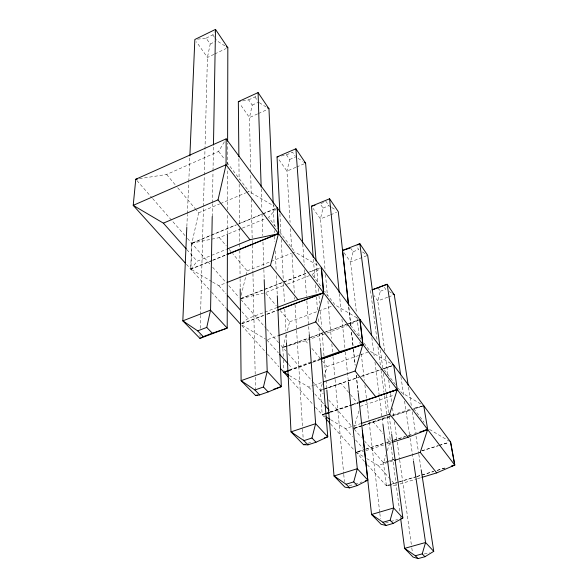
<?xml version="1.0" encoding="UTF-8"?>
<svg xmlns="http://www.w3.org/2000/svg" width="588" height="588" viewBox="0 0 588 588"><rect width="100%" height="100%" fill="white"/><g stroke="black" fill="none" stroke-linecap="round" stroke-linejoin="round"><path stroke-width="0.44" stroke-dasharray="2.94 2.21" d="M227.416 233.723L227.46 213.562M227.468 209.894L227.556 168.653M227.571 164.993L227.615 143.002M212.217 216.546L212.437 203.705M212.459 202.786L213.003 171.593M213.018 170.682L213.459 145.912M199.986 336.571L200.038 334.734M200.207 328.31L200.552 315.455M200.574 314.536L203.441 207.123M203.463 206.204L204.271 175.908M204.301 174.996L204.955 150.205M204.984 149.286L207.432 57.484L210.203 44.049L206.138 38.139L197.45 39.183M211.805 281.549L190.718 269.061L191.681 243.226L235.722 224.991M211.952 260.69L190.865 269.223L191.828 243.388L198.641 212.827L196.311 210.034M186.859 226.454L187.366 214.539M187.403 213.62L188.733 182.464M188.777 181.545L189.836 156.805M242.624 100.908L248.621 99.872L252.223 105.105L249.481 117.563L250.664 170.777M281.321 155.989L286.452 154.85L289.663 159.517L286.966 171.123L290.075 222.36M241.161 295.367L245.85 276.125M246.063 275.25L247.136 270.877L232.65 253.538M331.073 207.064L328.905 205.675L326.046 201.471L320.181 203.867L323.062 208.049L320.416 218.912L325.171 270.914M350.529 247.96L353.123 251.73L350.529 261.939L356.372 312.037M286.268 334.682L282.872 347.581L308.575 338.247M287.392 330.39L289.656 321.79L280.373 310.677M377.966 287.826L380.318 291.251L377.783 300.872L384.787 351.742M322.268 383.641L320.357 390.469L358.445 377.474M324.179 376.812L327.053 366.567L367.706 352.3M353.697 428.623L359.275 409.777M364.354 440.824L383.545 462.785L385.971 454.972M387.316 450.629L390.013 441.948L386.007 437.156M206.138 38.139L212.827 34.876L214.355 31.745M139.407 178.686L166.617 174.474L218.604 151.417L225.682 139.643M248.621 99.872L255.016 96.947L256.544 94.771M190.865 269.223L197.127 261.219L226.476 249.29M276.595 208.49L268.584 217.295L277.352 228.857M241.896 323.224L247.93 318.534L276.735 307.642M312.059 274.603L320.703 268.054M358.357 320.239L350.022 324.657L360.988 339.107M210.203 44.049L215.384 41.535M288.951 370.072L320.658 358.408M213.959 54.353L207.432 57.484L196.421 41.748M214.774 53.956L226.196 48.481M252.223 105.105L258.588 102.209M257.603 113.903L249.481 117.563L239.86 103.811M258.411 113.535L267.342 109.508M286.452 154.85L292.574 152.211L295.301 156.224M289.663 159.517L295.757 156.9M295.882 167.323L286.966 171.123L278.609 159.172M296.697 166.977L303.989 163.876M198.641 212.827L219.618 203.926M220.463 203.573L245.63 192.893M246.475 192.533L248.989 191.468L274.192 206.153M239.103 223.587L275.522 208.512M191.828 243.388L236.699 224.807M237.545 224.462L262.101 214.297M262.946 213.944L275.647 208.689M191.681 243.226L219.324 237.589L227.821 234.09M228.666 233.737L241.403 228.489M242.256 228.137L266.886 217.994M323.062 208.049L328.905 205.675M190.718 269.061L211.812 260.521M212.658 260.183L226.152 254.722M212.797 260.344L226.292 254.891M329.78 215.134L320.416 218.912L313.081 208.431M330.632 214.789L336.586 212.386M247.136 270.877L270.164 261.77M271.017 261.432L291.479 253.332M292.332 252.994L294.889 251.98L318.299 265.688M212.584 282.012L218.832 285.709L226.454 282.71M353.123 251.73L358.731 249.562L356.152 245.762M240.183 298.726L282.879 282.218M283.732 281.887L319.6 268.018M241.161 298.535L282.997 282.365M283.85 282.034L306.907 273.126M310.324 271.803L319.71 268.172M266.144 292.295L286.547 284.43M287.4 284.107L309.509 275.588M366.868 255.655L350.529 261.939L344.002 252.612M242.146 323.474L263.564 315.389M266.996 314.095L277.271 310.214M241.418 323.937L266.261 314.565M267.114 314.242L277.396 310.361M289.656 321.79L317.924 311.287M318.777 310.971L332.485 305.878M380.318 291.251L385.713 289.252L384.309 287.194M353.608 428.527L389.241 416.054M267.731 339.592L278.028 335.807M387.676 297.234L377.783 300.872L374.137 295.668M388.499 296.933L392.622 295.419M392.02 365.758L383.552 368.852L395.562 384.692M283.298 356.46L282.762 347.457L310.185 337.497M311.037 337.181L324.745 332.205M325.605 331.889L347.875 323.797M348.735 323.488L359.871 319.438M309.428 337.931L323.135 332.955M323.995 332.646L346.266 324.554M347.118 324.238L358.261 320.195M282.762 347.457L305.532 340.797L326.068 333.345M326.921 333.036L348.309 325.274M289.09 370.491L320.82 359.246M289.2 370.616L311.493 362.715M312.346 362.414L320.063 359.68M289.355 375.541L308.678 387.073L312.978 385.581M313.83 385.287L321.57 382.612M324.855 413.974L322.246 414.738L320.262 390.358L360.01 376.71M360.87 376.416L382.479 368.999M383.339 368.698L393.71 365.141M361.826 376.232L392.071 365.846M324.73 413.761L322.143 414.628L325.26 416.488M329.912 412.034L351.484 404.809M352.344 404.522L357.526 402.795M322.246 414.738L324.833 413.871M330.008 412.137L351.58 404.926M352.44 404.632L357.622 402.905M357.813 403.206L330.948 412.195L329.743 410.836M360.29 406.352L393.828 395.18M320.262 390.358L341.128 383.42L349.838 393.842M330.699 419.744L345.479 428.586L360.201 423.772M392.688 414.93L409.932 409.299M307.869 443.293L312.191 441.882M354.476 428.24L362.267 425.705M363.127 425.418L391.696 416.106M392.556 415.826L410.733 409.895M414.195 408.77L423.72 405.661M354.564 428.343L360.62 426.366M361.48 426.087L390.042 416.774M390.91 416.488L410.814 409.998M411.681 409.718L422.934 406.051M364.523 461.573L356.041 452.179L364.773 449.401M365.648 449.129L385.728 442.749M386.595 442.477L392.71 440.537M393.585 440.258L407.55 435.818M408.425 435.546L411.041 434.708M414.533 433.606L417.149 432.768M364.861 449.504L356.13 452.275L365.207 450.849M365.736 449.225L385.809 442.852M386.684 442.573L392.791 440.632M393.666 440.353L405.014 436.752M408.506 435.642L411.122 434.811M366.067 450.577L385.816 444.315M386.676 444.043L391.829 442.404M393.916 459.449L383.464 462.697L386.404 485.806L395.724 485.276L389.653 478.426M421.78 450.783L438.325 445.638M439.192 445.366L448.769 442.389M383.545 462.785L393.989 459.537M421.853 450.871L438.391 445.733M439.265 445.461L448.842 442.485M366.706 458.574L378.128 465.424L393.6 460.617M349.162 485.842L354.255 484.284M355.108 484.027L361.899 481.94M386.331 485.717L398.605 482.006M399.48 481.741L416.142 476.699M417.017 476.434L433.672 471.392M437.185 470.326L445.072 467.938M416.216 476.787L386.404 485.806L367.551 464.924M417.09 476.523L433.746 471.48M437.251 470.415L445.145 468.033M400.083 483.961L416.657 478.955M417.524 478.691L421.015 477.64M385.463 523.026L389.815 521.762M390.689 521.512L397.65 519.491M424.264 553.97L429.438 552.544M241.168 298.653L263.571 293.052M422.86 405.874L413.386 408.175L424.124 422.338M356.857 317.74L335.057 304.922L324.649 291.207M390.667 363.406L370.3 351.389L363.729 342.716M420.729 403.956L401.567 392.608L398.296 388.286M449.798 441.478L429.497 429.416L428.424 427.998M242.109 325.179L265.328 338.989M356.041 452.179L363.656 456.744M224.903 45.864L216.869 40.822L214.848 37.845M259.33 102.679L266.004 106.898M298.035 158.348L302.577 161.252M331.794 207.527L335.403 209.843M362.465 251.965L366.941 254.861M389.278 291.567L391.417 292.956M186.44 264.313L210.974 291.494M211.584 292.17L226.314 308.487M241.778 325.612L266.834 353.366M267.444 354.042L279.05 366.897M289.399 378.356L313.051 404.551M315.477 407.241L325.171 417.98M330.618 424.014L354.226 450.165M186.881 249.665L197.127 261.219M218.832 285.709L226.108 293.919M241.866 311.699L247.93 318.534M266.871 339.908L278.337 352.837M288.59 364.413L292.214 368.492M308.678 387.073L312.287 391.145M314.698 393.857L324.326 404.728M345.479 428.586L352.653 436.686M355.644 440.052L362.818 448.152M378.128 465.424L389.05 477.743M136.982 180.626L152.013 197.818M152.608 198.509L185.073 235.656M187.476 238.405L210.247 264.468M212.643 267.202L226.409 282.968M228.805 285.702L238.985 297.352M240.904 299.549L266.019 328.295M266.621 328.979L278.58 342.664M280.968 345.399L285.739 350.86M288.12 353.586L311.927 380.826M312.522 381.509L323.238 393.769M328.596 399.899L351.822 426.484M354.204 429.211L361.37 437.406M166.617 174.474L175.349 184.933M177.679 187.726L195.731 209.335M219.324 237.589L226.277 245.909M229.173 249.378L232.069 252.847M265.872 293.316L276.316 305.819M305.532 340.797L308.435 344.274M311.927 348.456L321.82 360.297M322.4 360.995L327.053 366.567M350.419 394.541L357.967 403.574M372.858 421.405L383.148 433.731M218.604 151.417L224.682 159.429M226.887 162.339L248.989 191.468M279.543 231.745L294.889 251.98M312.603 275.324L321.915 287.598M212.827 34.876L214.341 37.103M255.016 96.947L257.059 99.953M408.498 387.272L411.291 405.404M412.261 411.747L415.473 432.599M416.032 436.23L418.678 453.451M418.818 454.355L421.052 468.864M400.913 376.688L403.743 395.717M404.551 401.156L409.535 434.686M410.071 438.31L413.305 460.051M385.412 356.284L387.911 374.453M388.661 379.907L390.042 389.903M390.542 393.534L391.792 402.618M392.541 408.065L393.791 417.149M394.416 421.692L399.546 458.941M399.671 459.853L411.681 547.06M411.806 547.972L412.431 552.514M380.348 349.853L382.781 368.029M383.508 373.483L386.191 393.475M386.309 394.386L389.109 415.29M389.234 416.194L391.549 433.459M370.499 290.465L377.224 341.319M377.944 346.766L380.34 364.928M381.061 370.381L383.942 392.174M384.427 395.805L399.913 512.957M400.391 516.587L400.634 518.403M371.837 337.563L374.402 357.614M374.982 362.171L381.972 416.848M382.09 417.759L382.788 423.228M357.012 317.505L359.341 337.541M359.878 342.098L360.304 345.744M361.26 353.939L364.339 380.355M364.869 384.912L369.117 421.353M369.22 422.265L379.738 512.442M379.841 513.353L380.48 518.822M348.846 307.561L350.955 326.737M351.558 332.213L353.065 345.906M353.469 349.559L355.174 365.082M356.284 375.122L358.195 392.468M348.706 306.907L350.815 326.024M351.514 332.396L353.219 347.868M353.315 348.78L355.123 365.17M356.225 375.181L358.129 392.483M339.327 293.625L341.385 313.691M341.944 319.159L344.943 348.339M345.318 351.991L348.309 381.171M325.502 274.567L327.42 295.551M327.92 301.027L331.331 338.431M331.83 343.906L332.668 353.028M332.999 356.681L334.998 378.576M335.087 379.488L343.664 473.465M343.752 474.376L344.414 481.675M316.241 262.887L317.924 283.004M318.38 288.495L318.681 292.155M318.99 295.808L319.6 303.129M320.284 311.361L321.585 326.906M322.04 332.389L324.025 356.166M324.333 359.827L326.847 390.006M313.389 259.271L315.021 279.403M315.469 284.893L316.131 293.125M316.432 296.786L317.542 310.515M318.211 318.755L318.578 323.326M318.946 327.906L320.578 348.037M302.746 244.079L304.253 265.151M304.584 269.73L306.488 296.308M306.818 300.887L308.597 325.627M308.663 326.546L309.251 334.793M290.457 228.761L291.626 247.982M292.016 254.383L294.338 292.809M294.617 297.388L294.728 299.219M295.058 304.709L296.558 329.412M296.617 330.331L302.548 428.233M302.599 429.144L303.32 441.044M279.925 213.753L280.998 234.825M281.233 239.412L283.284 279.734M283.467 283.394L284.445 302.644M284.776 309.053L285.893 331.051M286.077 334.712L286.496 342.966M283.357 359.885L283.967 370.661M273.214 204.139L274.192 226.145M274.39 230.731L274.478 232.561M274.64 236.229L274.883 241.734M275.294 250.9L276.147 270.157M276.389 275.654L277.293 295.83M261.226 188.873L261.888 209.041M262.035 213.628L262.755 235.634M262.968 242.05L263.836 268.642M263.865 269.561L264.196 279.645M250.767 175.364L251.216 195.554M251.296 199.222L252.193 239.595M252.215 240.514L252.296 244.182M252.318 245.1L252.928 272.626M252.95 273.545L255.236 376.305M255.251 377.224L255.515 389.153M238.904 158.547L239.118 179.656M239.162 184.242L239.559 224.623M239.595 228.298L239.808 249.408M239.816 250.319L240.088 277.852M240.095 278.771L240.191 287.951"/><path stroke-width="0.88" d="M227.416 234.634L227.203 328.104L199.935 338.409L182.824 320.85L186.815 227.372M227.622 141.164L227.828 47.694L215.502 29.4L194.841 39.499L189.873 155.886M185.213 262.961L133.211 205.359L135.777 179.244L226.152 138.856L226.057 164.743L218.023 199.876L249.951 239.742L278.594 233.73L277.345 207.983M212.217 216.546L210.57 310.119L206.756 327.413L212.29 333.227L227.203 328.104L210.57 310.119L182.824 320.85L197.671 330.868L203.257 336.637L212.29 333.227M213.473 144.993L215.502 29.4M277.293 295.83L281.329 386.61L268.15 391.939L263.453 387L267.202 371.337L264.196 279.645M321.423 267.511L323.657 292.912L297.918 299.623L270.465 265.35L278.462 233.554L277.213 207.807M286.496 342.966L291.016 431.857L303.908 440.632L311.963 437.994L315.624 423.676L309.251 334.793M326.847 390.006L334.021 475.971L346.119 484.233L353.733 481.888L357.298 468.717L348.405 382.082M359.974 319.571L362.936 344.494L339.614 351.683L315.771 321.908L323.657 292.912L278.256 310.038M362.333 430.717L371.55 514.478L382.942 522.276L390.16 520.182L393.622 507.981L382.906 424.139M323.29 382.016L355.101 371.013L362.84 344.362L359.871 319.438M400.751 519.314L404.595 548.376L415.356 555.763L422.221 553.874L425.565 542.511L413.445 460.963M361.069 423.492L389.646 414.143L397.216 389.513L380.826 394.996M394.452 460.353L420.244 452.341L427.63 429.446L424.139 430.556M433.746 551.353L425.565 542.511L404.595 548.376L413.055 557.057L418.097 558.6L424.933 556.726L433.746 551.353L421.192 469.768M401.126 518.484L402.868 517.977L393.622 507.981L371.55 514.478L381.112 524.283L386.044 525.488L393.232 523.408L402.868 517.977L391.667 434.37M357.629 244.939L359.841 243.697L367.684 255.339L379.98 347.126M199.935 338.409L203.257 336.637M365.295 480.896L367.845 480.117L357.298 468.717L334.021 475.971L344.913 487.151L349.654 487.893L357.239 485.57L367.845 480.117L358.29 393.387M288.135 370.462L284.055 372.439L288.341 370.918M324.304 437.928L327.766 436.803L315.624 423.676L291.016 431.857L303.54 444.704L307.987 444.844L315.999 442.235L327.766 436.803L320.578 348.037M238.89 156.709L238.338 101.643L258.073 92.595L268.966 108.78L273.17 203.22M279.837 211.915L277.036 156.93L295.911 148.779L305.613 163.185L313.242 257.441M421.883 477.375L436.708 472.899L454.789 465.108L450.584 441.941L226.152 138.856M451.283 466.174L454.789 465.108L226.057 164.743L133.211 205.359L163.383 223.153L218.023 199.876M316.087 261.057L311.515 206.19L329.589 198.781L338.291 211.695L348.544 304.819M227.313 248.944L249.951 239.742M226.997 254.376L277.617 233.899M227.137 254.545L278.594 233.73M227.299 282.372L270.465 265.35M392.688 442.132L408.145 437.237L427.704 429.549L423.72 405.661M348.508 305.084L342.495 250.459L359.841 243.697L371.609 335.741M197.671 330.868L206.756 327.413M277.587 307.318L297.918 299.623M278.131 309.891L323.54 292.758L321.305 267.356M278.881 335.491L315.771 321.908M321.518 358.099L339.614 351.683M288.23 370.793L283.945 372.314L288.583 375.078M321.673 358.945L362.84 344.362M320.923 359.378L362.936 344.494M240.198 288.87L241.109 380.649L254.913 390.006L263.453 387M358.68 402.92L397.304 389.624L393.71 365.141M273.626 389.3L281.329 386.61L267.202 371.337L241.109 380.649L255.662 395.577L257.375 394.982M255.662 395.577L259.653 394.908L268.15 391.939M359.253 402.214L365.288 400.193M325.693 413.585L329.148 412.431M359.341 402.324L397.304 389.624M303.54 444.704L305.275 444.138M419.854 432.04L427.704 429.549M342.495 250.459L349.72 248.209M452.091 465.814L454.715 465.02L450.511 441.845M325.723 413.724L329.207 412.702M311.515 206.19L314.984 205.256M277.036 156.93L278.749 156.555M238.338 101.643L240.051 101.349M135.777 179.244L137.592 178.965M392.233 364.332L393.798 365.258M326.031 416.958L329.919 419.281M226.365 46.775L227.828 47.694M267.489 107.839L268.966 108.78M304.099 162.214L305.613 163.185M392.843 293.882L394.269 294.809L408.219 385.463M254.913 390.006L259.653 394.908M303.908 440.632L307.987 444.844M346.119 484.233L349.654 487.893M382.942 522.276L386.044 525.488M415.356 555.763L418.097 558.6M311.963 437.994L315.999 442.235M353.733 481.888L357.239 485.57M390.16 520.182L393.232 523.408M422.221 553.874L424.933 556.726M226.931 309.163L240.558 324.26M280.278 368.25L288.186 377.018M325.774 418.649L330.015 423.345M163.383 223.153L186.278 248.981M227.321 295.286L240.654 310.332M279.543 354.204L287.988 363.729M324.929 405.404L329.14 410.159M355.101 371.013L376.011 397.12M389.646 414.143L408.145 437.237M420.244 452.341L436.708 472.899M394.269 294.809L387.169 284.261L372.167 289.847L387.169 284.261L400.641 374.879M329.589 198.781L339.232 292.714M295.911 148.779L302.68 243.16M258.073 92.595L261.168 187.035"/></g></svg>
